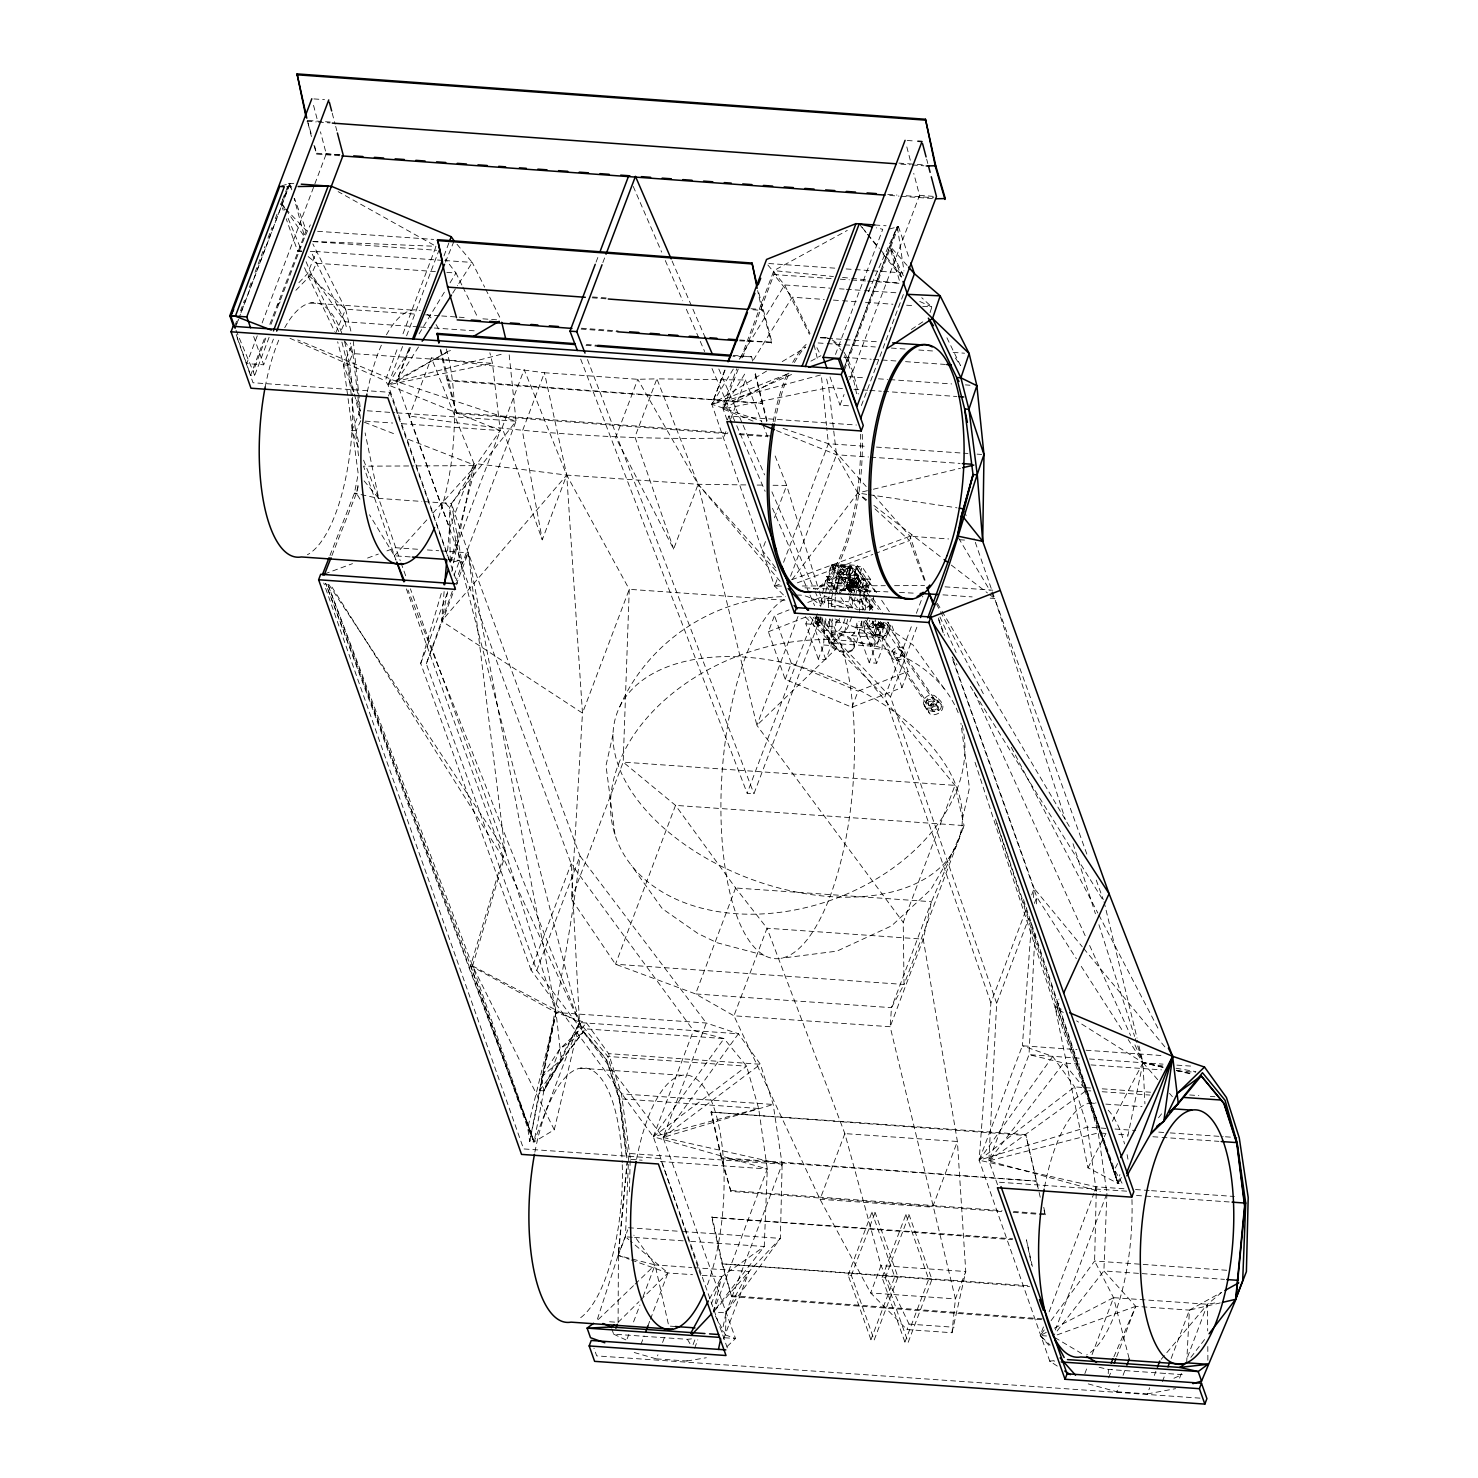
<?xml version="1.0" encoding="UTF-8"?>
<svg xmlns="http://www.w3.org/2000/svg" width="1478" height="1478" viewBox="0 0 1478 1478"><rect width="100%" height="100%" fill="white"/><g stroke="black" fill="none" stroke-linecap="round" stroke-linejoin="round"><path stroke-width="0.75" stroke-dasharray="5 3.75" d="M609.601 1321.757L618.1 1322.367L618.395 1255.432L627.337 1162.318M849.795 577.011L849.351 574.646L851.365 578.194L851.032 581.999M727.176 1346.421L735.527 1338.514L725.569 1335.004L725.957 1312.889L782.139 1164.184L773.197 1104.472L760.394 1064.271L738.446 1033.769L706.318 1023.016L556.042 1012.485L470.632 965.762L325.64 583.348L534.038 1141.921L554.268 1129.783L579.487 1022.536L571.155 863.799L459.658 560.365L449.46 507.711L443.788 501.097M629.425 1191.767L630.182 1160.285M630.238 1158.031L621.407 1093.831L608.585 1053.629L586.655 1023.145L556.042 1012.485L505.07 850.755L410.404 588.835M452.305 591.292L426.311 663.807L536.773 970.436L663.068 1137.432L782.139 1164.184L780.366 1238.379L725.957 1312.889L721.985 1332.251M1096.214 1193.559L1094.607 1261.011L1113.544 1297.666L1129.247 1358.929M1096.27 1191.305L1087.438 1127.104L1074.635 1086.903L1052.687 1056.419L1022.37 1045.777L1031.589 922.641M824.853 620.668L823.634 644.999L818.313 659.114L825.796 659.631L831.135 645.535L832.317 618.82M875.752 624.233L874.533 648.565L869.212 662.68L876.694 663.197L882.033 649.101L883.216 622.386M700.664 1275.255L653.331 1136.748L531.027 970.03L571.155 863.799L693.459 1030.535L724.035 1038.572L746.63 1066.192L758.657 1108.482L767.304 1168.969L764.255 1246.508L713.264 1312.002L721.634 1276.715L764.255 1246.508L689.154 1241.261M1106.93 1193.393L1103.881 1270.932L1052.89 1336.426M997.576 1184.728L988.874 1160.877L996.652 1003.266L1028.762 918.3M1034.988 933.597L1029.021 1054.664L988.874 1160.877L1100.371 1191.582M1036.447 903.908L1036.799 897.054L951.684 656.694M1108.223 1373.635L1108.426 1369.441L1097.618 1366.947M1186.668 1362.808L1189.42 1310.118L1220.994 1292.659M941.301 706.706C940.562 714.428 923.861 712.211 924.655 703.953C925.357 696.341 941.745 698.392 941.301 706.429M745.799 484.913L698.115 484.285L566.721 475.085L542.26 539.821L502.187 427.641L524.136 369.555L566.721 475.085L629.259 589.316L623.18 762.131L675.538 805.381L735.619 887.982L767.027 928.221L733.938 1015.792L820.031 1199.286L870.671 1292.954L906.975 1329.572L951.998 1332.731L955.416 1298.885L890.162 1026.73L733.938 1015.792L695.584 993.937L615.495 964.229L571.413 899.141L582.48 713.098L566.721 475.085L544.44 372.752L431.354 357.898L409.406 415.983L449.478 528.163L447.187 555.34M1057.269 1366.078L1049.768 1361.146L979.138 1160.193L990.907 1002.878L1026.804 907.88M1033.455 897.571L1034.138 888.444L952.146 656.953L956.968 664.804M444.121 591.569L441.645 621.019L582.48 713.098L629.259 589.316L785.298 600.234M835.31 597.057L834.904 608.123M859.882 599.07L859.439 613.573M633.452 1285.712L596.853 1320.87L618.1 1255.413L627.041 1162.281M845.157 570.711L844.973 572.097M852.843 572.004L852.695 570.637M854.506 584.992L853.914 586.932M856.298 577.436L855.725 579.394M856.335 578.212L856.298 576.993M857.443 577.547L857.702 576.328M859.124 591.292L858.81 588.392L849.832 575.182L854.192 575.496L856.058 567.681L863.891 579.284A10.457 8.85 -34.1 0 1 866.404 587.394L862.875 602.119L854.136 601.509L848.538 593.214M860.935 583.755L860.492 581.39C867.457 587.043 857.554 594.193 854.617 585.639L855.928 586.6M848.39 587.801L849.684 582.387L847.892 579.727L853.508 580.115L855.3 582.775L854.007 588.189L848.39 587.801L839.208 574.443L841.074 566.628L851.069 567.33L845.434 590.757L836.068 590.091L834.479 587.745L838.765 566.425L848.132 567.072L850.33 570.323L840.964 569.677L838.765 566.425M845.434 590.757L843.846 588.392L848.132 567.072M448.407 559.589L459.658 560.365L579.487 1022.536L534.038 1141.921L529.734 1141.626C547.47 1046.535 568.66 952.257 580.004 856.002L468.249 552.809L451.381 503.499L516.044 421.212L508.931 352.3M815.117 621.148L816.761 616.788L817.112 622.275L815.893 623.346L815.117 621.148L817.611 621.314L818.387 623.531L819.606 622.441L819.255 616.954L817.611 621.314M883.031 622.497L882.994 626.875L881.775 627.965L879.281 627.78L878.93 622.293M879.281 627.78L880.482 626.709L880.537 622.33M881.775 627.965L881.424 622.478M849.388 590.904L848.39 589.426L849.795 579.542L850.792 581.02L849.388 590.904L847.448 589.371L849.795 579.542M850.7 590.184L851.79 582.498L852.788 583.976L851.661 591.884M860.048 596.983L861.508 589.02L867.752 589.463L869.877 592.623M861.877 621L861.692 626.339M440.98 550.906L468.249 552.809L505.07 850.755L470.632 965.762L527.72 1127.936L534.038 1141.921L543.867 1090.838L559.663 1049.232L586.655 1023.145M331.885 555.58L356.438 493.301L358.544 482.585M556.042 1012.485L539.562 1090.524L543.867 1090.838L561.307 1059.671L556.042 1012.485L529.734 1141.626L527.72 1127.936L556.042 1012.485L468.249 552.809L462.244 563.58L456.129 580.632M447.649 591.754L441.645 621.019L566.721 475.085L473.939 463.427L431.354 357.898M451.788 571.487L473.939 463.427L449.478 528.163M996.874 823.375L1057.066 1007.479L1114.504 1169.652L1122.338 1183.749L1118.033 1183.453L1119.881 1174.511M1127.732 1136.471L1142.993 1062.645L1137.598 1040.309M951.998 1332.731L965.762 1271.523L957.393 1141.496L923.251 939.158L931.509 901.709L964.062 825.592L954.991 785.372L816.761 617.434M613.019 734.418L605.98 765.641L615.051 835.015M962.381 819.329L969.42 788.107L960.94 723.222M822.433 593.731L826.571 576.438L836.566 577.141L841.148 583.921L826.627 582.905L831.005 564.578L850.977 565.982L859.42 578.471L857.332 587.172L851.79 586.655L851.069 590.239M842.072 580.078L838.599 575.773L829.029 581.39L829.213 580.041L837.583 574.517L832.151 567.718M832.262 567.866L833.703 566.61L839.153 573.446L848.686 567.663L840.169 574.702M870.117 597.278L857.499 578.6L852.326 600.234L852.806 607.846L831.855 606.368L827.772 600.327L828.788 596.04M829.306 593.897L836.456 563.968L857.388 565.446L874.958 591.44L861.785 590.516L861.803 591.662A10.069 8.517 -34.1 0 1 868.694 593.048M831.855 606.368L831.393 598.756L836.566 577.141M836.068 590.091L840.964 569.677M835.052 595.394L839.449 577.067L831.005 564.578M836.844 590.553L839.818 577.565L867.475 579.302L876.491 592.623M840.594 580.207L842.035 578.933L847.504 585.787M841.148 583.921L843.55 574.462L836.456 563.968M850.219 566.536L848.372 574.794L850.219 566.536L831.486 565.224L827.495 582.498L841.296 583.33M839.208 574.443L849.203 575.145L850.977 565.982M852.012 579.875L854.727 582.757L853.582 587.579L848.575 587.228L846.986 584.863L848.132 580.06L854.598 580.207M849.832 575.182L846.303 589.907L855.041 590.516L858.57 575.792A10.457 8.85 -34.1 0 0 856.058 567.681M848.446 590.849L850.792 581.02M849.203 589.334L848.76 591.145L854.081 591.514L853.73 589.648A4.028 3.418 -34.1 0 1 849.979 589.389L850.977 590.867A4.028 3.418 -34.1 0 0 851.79 591.292M849.444 592.327L851.79 582.498M854.192 575.496L855.984 566.333L862.025 566.758L870.45 579.247L868.362 587.948L862.025 587.08L863.891 579.284M854.007 588.189L851.975 585.214L853.12 580.411M853.508 580.115L852.215 585.528L846.598 585.14M852.806 607.846L848.705 601.786L849.721 597.5M850.238 595.375L857.388 565.446M822.692 618.802L823.412 630.33L832.206 643.336L844.566 632.344L847.67 619.356M857.332 587.172L858.903 578.933L851.069 567.33M868.362 587.948L859.937 575.478L862.025 566.758M854.136 601.509L855.152 597.297M855.651 595.191L857.665 586.784L862.025 587.08M859.235 595.043L861.027 587.523L857.24 581.907L864.224 578.729L868.011 584.346L866.274 591.606L862.764 593.325M862.321 587.523L864.224 578.729M879.669 623.014L881.812 626.155L877.452 644.334L856.519 642.856L851.642 635.632L854.543 633.046L857.646 620.058M863.337 596.613L867.475 579.302M856.519 642.856L861.637 621.481M870.616 609.62L874.052 595.283M870.524 608.936L872.962 607.07L864.26 594.193M851.642 635.632L872.574 637.092L875.493 634.505L878.616 621.425M832.206 643.336L873.11 646.2L885.47 635.207L888.574 622.22M360.004 499.158L356.438 493.301L358.618 484.969M453.986 575.404L459.658 560.365L450.291 562.749L475.805 465.625L500.229 430.578L492.488 363.348L489.865 352.743M531.027 970.03L420.713 663.419L441.94 591.182M554.268 1129.783L472.572 965.91L327.525 583.496L534.038 1141.921L472.572 965.91L503.906 859.087L406.154 588.299M851.734 617.139L847.522 627.928L844.566 631.642L841.499 633.286L835.255 632.843M930.068 312.579L931.824 306.981L921.755 297.725M911.575 534.482L909.524 540.578L925.45 583.237M889.331 229.016L898.421 226.633L844.769 369.297M311.433 136.586L307.295 120.402L330.315 122.064M234.78 325.936L237.219 319.525M240.452 310.953L244.498 300.237M249.357 287.379L251.777 280.949M255.029 272.377L264.728 246.678M267.98 238.106L272.026 227.39M275.259 218.818L277.679 212.407M236.757 323.885L238.364 319.599L235.131 328.171M339.552 155.744L316.532 154.082L314.297 144.456M269.088 337.335L254.659 375.504L250.613 375.209L265.042 337.039M269.846 324.31L306.205 230.494L294.436 198.329M254.659 375.504L253.2 371.458L266.151 337.187M271.01 324.329L304.671 237.108L294.14 198.44M402.57 346.48L388.067 384.89L500.229 430.578L450.291 562.749L388.067 384.89L385.259 380.751L398.173 346.609M402.995 333.806L436.065 246.309L338.148 191.641M406.616 335.802L438.874 250.447M388.511 395.975L389.878 392.317L253.034 382.747L236.184 335.007M409.388 347.478L396.51 381.546L462.244 563.58L516.044 421.212L396.51 381.546L297.706 339.958M443.991 255.879L449.626 240.969M727.619 433.719L456.757 413.6L440.629 348.919M420.713 663.419L448.296 590.424M426.311 663.807L455.335 586.951M456.148 584.826L468.249 552.809M596.059 262.142L598.516 255.657M602.839 262.604L606.109 253.976M724.719 370.184L711.842 404.251L774.583 586.082L785.945 597.445M726.991 419.826L723.13 408.981L723.075 405.046L736.783 368.761M740.811 358.101L773.881 270.603L847.3 230.402M753.059 421.082L723.13 408.981L738.446 368.428M742.473 357.768L773.936 274.538L773.881 270.603L833.407 276.534M780.07 581.26L698.115 484.285L637.739 379.292L615.716 437.562L673.654 549.04L698.115 484.285L656.897 378.848L637.739 379.292L544.44 372.752L522.418 431.022L542.26 539.821M727.527 419.734L728.894 416.075L856.446 425.017M733.273 355.404L751.637 356.771L732.94 356.272M725.938 431.631L723.499 438.079C618.247 440.185 513.383 432.186 409.406 415.983M730.816 418.717L745.448 379.994L656.897 378.848L634.949 436.934L673.654 549.04M739.499 340.845L771.959 342.36L757.955 289.633M536.773 970.436L580.004 856.002L706.318 1023.016L663.068 1137.432L735.527 1338.514L721.818 1337.553M571.413 899.141L623.18 762.131L954.991 785.372L903.224 922.383L904.037 984.459L891.474 1007.663L890.162 1026.73L923.251 939.158L767.027 928.221L844.862 1133.608L880.999 1265.593L909.044 1324.103L906.975 1329.572M835.476 354.461L882.754 229.312L876.343 227.834M765.456 541.558L762.205 550.186L775.987 568.346M774.435 517.817L786.665 485.431L774.287 453.801M845.231 364.937L897.312 226.559L903.963 270.936M843.605 369.204L897.312 226.559L868.343 291.757M781.511 586.064L774.583 586.082L777.853 577.455M783.562 562.361L828.382 443.714L826.719 427.622M901.986 687.547L885.174 639.919L891.252 623.808L908.083 671.418L901.986 687.547L851.993 707.26L785.206 679.363L768.375 631.753L774.472 615.624L789.049 609.878M790.564 576.254L836.474 454.744L828.733 387.532L826.11 376.927M861.378 405.563L903.52 294.03M798.009 616.474L756.884 725.328L903.224 922.383M818.313 659.114L805.843 623.845L808.133 617.786M785.206 679.363L791.284 663.234L774.472 615.624M820.789 616.862L753.946 793.723L747.166 793.261L814.009 616.381M825.796 659.631L813.343 624.363L817.907 612.261M820.659 605.98L824.465 595.893L857.868 609.86M828.899 638.348L829.287 637.351M713.264 1312.002L767.304 1168.969L653.331 1136.748L693.459 1030.535M628.981 1258.221L618.1 1255.413L627.744 1229.881M618.1 1255.413L625.453 1236.79L628.501 1159.251L619.855 1098.764L607.827 1056.456L579.487 1022.536L503.906 859.087L330.425 584.623M869.212 662.68L856.76 627.411L859.032 621.351M853.637 648.694A13.413 8 20.7 0 0 838.155 634.709A13.413 8 20.7 0 0 832.022 647.179A13.413 8 20.7 0 0 853.637 648.694L854.025 647.678A13.413 8 20.7 0 0 838.543 633.692A13.413 8 20.7 0 0 832.391 646.163A13.413 8 20.7 0 0 854.025 647.678M876.694 663.197L864.242 627.928L868.805 615.827M851.993 707.26L858.09 691.131L908.083 671.418M1001.733 1211.535L730.889 1191.416L721.301 1158.604L710.973 1112.103L1025.75 1134.587L1038.018 1187.665M627.171 1338.772L628.778 1334.56M633.545 1321.905L639.937 1305.019M643.115 1296.575L655.087 1264.928L633.859 1235.183M990.907 1002.878L884.934 696.563L912.351 623.975M916.378 613.315L922.826 596.225M640.916 1344.444L644.094 1336.038M648.066 1325.526L649.655 1321.314M650.449 1319.207L667.927 1272.964L630.552 1241.132M996.652 1003.266L890.513 696.951L918.078 623.956M634.247 1352.518L656.38 1358.873L657.932 1354.772M662.587 1342.467L664.897 1336.297M1041.473 1319.669L731.592 1296.649L722.021 1263.856L711.675 1217.336L1012.689 1238.804M730.889 1191.416L721.634 1157.736L711.288 1111.234M656.38 1358.873L686.882 1361.016L688.434 1356.915M693.09 1344.592L695.417 1338.44M694.623 1348.213L697.801 1339.789M711.306 1304.058L721.634 1276.715L701.496 1275.311M731.592 1296.649L722.354 1262.988L712.008 1216.468M723.536 1339.031L749.05 1271.523L780.366 1238.379L681.45 1231.451M848.132 1275.145L871.909 1212.2L875.142 1212.44L897.959 1277.084L874.182 1340.01L870.948 1339.789L848.132 1275.145L851.346 1275.366L874.182 1340.01M851.346 1275.366L875.142 1212.44M882.089 1277.528L905.885 1214.583L909.099 1214.805L931.934 1279.449L908.157 1342.393L904.924 1342.172L882.089 1277.528L885.322 1277.749L908.157 1342.393M885.322 1277.749L909.099 1214.805M1031.699 894.911L1034.138 888.444L1082.247 946.751M1034.378 903.428L1036.799 897.054L1076.317 958.668M870.948 1339.789L894.744 1276.844L871.909 1212.2M904.924 1342.172L928.701 1279.227L905.885 1214.583M1123.982 1188.755L1096.38 1186.816L979.138 1160.193L1022.37 1045.777L1077.019 1049.602M1040.235 1197.272L1025.75 1134.587M1013.206 1212.385L1045.352 1214.768L1043.764 1207.341M1043.45 1326.911L1040.179 1335.576L1049.398 1345.867M1049.14 1311.817L1093.942 1193.282M1094.755 1191.12L1096.38 1186.816M1055.31 1330.015L1106.135 1195.517M1084.852 1373.635L1087.235 1367.298M1092.02 1354.642L1113.544 1297.666L1207.508 1304.261L1218.445 1302.358M1108.703 1377.847L1111.881 1369.422M1116.647 1356.804L1135.714 1306.349L1103.881 1270.932L1224.486 1279.375M1088.251 1383.888L1116.832 1391.759L1119.16 1385.607M1123.04 1375.334L1125.368 1369.182M1116.832 1391.759L1147.353 1393.902L1149.662 1387.75M1154.318 1375.427L1155.87 1371.325M1162.41 1381.597L1165.588 1373.191M1171.149 1358.467L1189.42 1310.118L1220.237 1302.912M1179.61 1378.106L1181.994 1371.769M1187.573 1357.007L1207.508 1304.261L1221.659 1292.4M291.794 189.831L290.039 183.383L239.177 317.53L290.039 183.383L281.781 185.822M257.264 335.802L246.715 363.625L263.675 364.807L273.412 339.127M262.142 322.943L326.25 153.823L320.467 131.801M848.483 405.785L840.003 405.194L844.067 394.478M849.739 379.495L919.538 195.392L913.755 173.369M845.102 571.321L842.7 573.519M852.751 571.857L851.014 573.852M857.609 577.27L857.258 578.194M860.75 584.401C858.09 562.822 840.576 581.778 856.483 586.821M858.94 591.939L859.291 591.015M725.088 370.11L711.842 404.251L761.484 421.064M282.52 199.733L288.931 183.309L294.528 183.697M329.982 555.432L354.443 493.172L358.23 473.884L343.524 364.863L337.668 341.787M410.478 347.441L396.51 381.546L504.515 353.445M445.414 262.179L454.152 240.859M335.543 333.381L345.612 309.216L312.856 243.888M353.519 391.707L343.524 364.863L352.521 343.358M442.495 260.368L316.661 251.537L307.202 274.04L297.688 283.887M358.6 447.428L351.893 430.431L360.447 410.311L353.334 341.4M1113.876 1356.822L1135.714 1306.349L1189.42 1310.118M341.529 329.705L345.039 321.761L310.805 251.186M358.507 455.778L347.773 365.158L352.891 353.575L350.268 342.97M435.382 271.582L316.403 263.232L311.452 274.335L295.471 290.741M851.143 581.833L850.46 582.646M852.658 580.3L851.125 579.45C852.529 585.787 862.321 583.828 858.533 577.695M280.635 204.426L290.039 183.383M358.452 441.811L356.143 430.726L360.65 420.787L396.898 434.901M539.562 1090.524L585.233 1028.854L724.035 1038.572L653.331 1136.748L758.657 1108.482L619.855 1098.764M1121.432 1177.486L1118.033 1183.453L1057.066 1007.479L1058.969 1003.34M305.595 235.057L310.306 224.859M1117.608 1163.592L1114.504 1169.652L1118.033 1183.453L1087.974 1167.805L1055.126 1007.331L1058.95 999.054M626.783 1157.828L619.541 1099.558L606.627 1059.652L583.847 1031.903L559.663 1049.232L541.317 1077.092L543.867 1090.838L561.307 1059.671L579.487 1022.536L408.002 590.055M543.867 1090.838L579.487 1022.536L738.446 1033.769L663.068 1137.432L773.197 1104.472L621.407 1093.831M1087.974 1167.805L1105.95 1133.423M1112.306 1121.285L1142.993 1062.645L1135.307 1038.554M709.495 1298.94L721.634 1276.715M694.032 1267.662L749.05 1271.523L725.957 1312.889L715.352 1312.187M619.762 706.743C647.807 641.766 714.687 597.297 785.409 596.613M955.638 847.023A182.2 108.633 20.7 0 1 662.033 826.461A182.2 108.633 20.7 0 1 745.429 657.156A182.2 108.633 20.7 0 1 955.638 847.023L930.789 889.534L891.53 925.875L836.954 951.13L781.031 958.28M941.172 704.285L940.525 703.62A5.395 4.97 -61.9 0 0 937.477 701.958L935.722 701.828A5.395 4.97 -61.9 0 0 932.304 703.048C916.637 724.202 958.243 713.338 936.387 697.228M344.559 340.919L352.891 353.575L492.488 363.348L388.067 384.89L410.699 347.607M419.05 333.862L445.266 290.686M450.033 282.834L455.981 273.024L445.451 259.13M733.31 369.057L711.842 404.251L821.269 374.802L826.498 425.331M739.259 359.265L784.596 284.958L830.359 288.155M842.46 388.492L828.733 387.532L723.13 408.981L746.168 371.717M753.429 359.948L792.226 297.189L824.262 299.443M418.496 346.961L396.51 381.546L449.848 350.249M452.693 293.18L457.589 285.494M458.808 283.573L472.239 262.437L455.538 242.521M849.61 577.658C850.072 557.095 827.015 573.852 846.34 580.023M852.51 572.485L851.624 573.501M856.002 578.674L853.841 580.244M854.21 586.23L850.755 587.708M850.792 582.35L855.208 583.071M1105.84 1128.398L1087.438 1127.104L979.138 1160.193L1052.687 1056.419M1044.262 1329.941L1040.198 1335.539L1050.193 1345.091M1051.08 1320.63L1094.607 1261.011L1230.306 1270.526M792.005 579.69L857.72 493.005L871.115 489.772M1105.101 1133.386L1098.283 1132.905L988.874 1160.877L1063.68 1062.996L1081.878 1064.271M1158.53 1117.793L1162.595 1112.509M1190.862 1357.377L1204.847 1339.216M874.329 621.019L870.302 624.584L876.546 625.028M560.31 1061.112L583.551 1031.884L606.313 1059.634L619.245 1099.54L626.487 1157.81M1161.191 1359.335L1207.508 1304.261L1207.692 1330.939M714.373 1311.004L749.05 1271.523M426.828 519.905L394.423 555.802L395.993 560.144L363.533 466.18L413.932 465.939M432.999 513.051L475.805 465.625L405.434 438.227M931.454 703.62L930.124 705.024M277.07 305.225L280.229 301.955M618.1 1322.367L638.995 1301.638M640.602 1300.049L667.927 1272.964L692.535 1274.683M635.115 1284.105L655.087 1264.928L691.741 1267.496M541.317 1077.092L561.307 1059.671M979.138 1160.193L1074.635 1086.903L1090.727 1088.03M653.331 1136.748L746.63 1066.192L607.827 1056.456M663.068 1137.432L760.394 1064.271L608.585 1053.629M988.874 1160.877L1086.256 1090.598L1090.819 1090.912M839.208 591.237L845.933 586.858L840.502 580.06M847.393 585.639L857.111 580.133M846.839 587.967L838.506 593.657L846.839 587.967L850.515 592.567M848.501 587.043L856.834 581.334L848.409 586.895L850.958 590.091M911.335 329.465L924.544 320.689M766.602 371.07L711.842 404.251L788.458 373.601M782.25 361.593L805.732 347.367M850.829 582.184L848.113 586.119L852.289 593.121M853.305 587.246L852.049 587.801M388.067 384.89L450.421 350.434M723.13 408.981L788.956 373.103M810.886 361.149L820.863 355.718M1046.295 1332.38L1040.198 1335.539L1046.535 1335.983M1054.461 1328.168L1113.544 1297.666M855.448 589.426L862.487 585.99M861.027 587.523L868.011 584.346M723.075 405.046L794.037 373.38M1173.957 1378.253L1182.197 1374.614L1108.426 1369.441M807.801 602.47L824.465 595.893M768.375 631.753L805.879 616.954M797.326 582.849L872.851 554.398M874.994 553.585L909.524 540.578L874.422 508.34M324.532 573.963L352.503 563.635M367.56 558.056L378.331 554.084M386.94 550.888L395.55 547.71L418.256 549.299M774.583 586.082L781.031 583.699M791.783 579.745L871.318 550.481M879.909 547.322L910.005 536.255L948.636 538.953M1057.139 1334.874L1135.714 1306.349M843.458 573.464L842.035 573.556M851.106 574L849.684 574.092M850.09 582.868L846.358 582.24L843.476 578.914L845.638 580.023M873.35 489.236L960.441 468.286M853.988 580.558L852.991 580.614M1147.353 1393.902L1175.62 1388.655M686.882 1361.016L706.336 1357.728M611.744 1328.777L613.647 1334.154L687.418 1339.327L694.161 1338.569M1054.165 1360.647L1049.768 1361.146L1054.331 1361.478M850.46 574.203L849.074 573.963M286.603 186.727L291.221 186.653M416.223 465.921L475.805 465.625L449.46 507.711L450.291 562.749M802.277 585.99L885.34 585.694M894.559 585.676L924.563 585.565M757.142 485.061L763.96 485.135M773.049 485.264L786.665 485.431L818.424 588.854M301.808 251.094L297.577 250.964L286.215 218.818M310.288 251.352L316.661 251.537M312.966 241.413L436.065 246.309M804.974 587.819L887.945 591.884M899.474 592.438L915.621 593.232M313.909 98.915L324.513 99.654M907.196 140.484L915.676 141.075M326.25 153.823L343.192 155.024M919.538 195.392L936.479 196.574M874.902 224.989L886.098 225.764M317.585 231.289L433.664 239.418M768.782 263.527L834.774 268.146M846.155 268.941L852.991 269.421M855.263 269.569L903.058 272.931M313.003 241.616L436.583 250.281M831.135 278.548L773.936 274.538L792.226 297.189L809.999 333.511M840.298 279.194L849.444 279.822M851.734 279.989L865.461 280.949M867.752 281.116L899.788 283.351M444.786 260.516L472.239 262.437L484.655 287.157M301.604 251.242L297.577 250.964L299.313 255.158M839.504 288.801L844.086 289.115M846.377 289.282L862.376 290.409M864.667 290.556L896.703 292.81M446.836 272.377L455.981 273.024L461.912 285.125M833.407 300.089L840.28 300.57M842.571 300.718L856.298 301.678M865.461 302.325L892.915 304.246M906.642 305.207L913.515 305.687M922.66 306.334L931.824 306.981L917.672 300.514M825.408 338.148L820.308 337.797A127.533 46.003 -86 0 1 828.327 338.259M827.662 338.314L877.378 341.787M310.62 302.972L412.325 310.103M304.579 267.74L307.202 274.04L345.612 309.216L416.556 314.186M425.701 314.832L439.428 315.793M441.719 315.959L466.882 317.715M482.9 318.842L498.917 319.969M818.128 342.951L825.001 343.432M827.274 343.58L875.327 346.961M891.345 348.069L907.363 349.196M918.799 350.009L934.817 351.117M953.125 352.411L964.561 353.205M306.075 261.735L311.452 274.335L345.039 321.761L418.274 326.897M420.546 327.044L432.001 327.857M434.292 328.005L475.473 330.906M843.753 357.325L871.207 359.246M873.498 359.394L896.389 361.002M905.534 361.648L946.733 364.53M848.741 376.724L864.741 377.851M878.468 378.811L887.631 379.44M889.922 379.606L951.684 383.929M965.43 384.89L969.993 385.222M853.896 389.287L867.623 390.266M869.914 390.414L881.35 391.227M883.641 391.374L956.876 396.51M343.524 364.863L347.773 365.158L353.944 391.855M367.32 410.792L394.774 412.713M397.065 412.861L516.044 421.212M783.063 428.361L828.382 443.714L867.29 446.43M876.436 447.077L967.961 453.487M977.106 454.134L981.688 454.448M365.214 421.119L392.686 423.041M401.831 423.687L500.229 430.578M776.597 430.578L836.474 454.744L868.51 456.998M870.801 457.164L960.053 463.408M351.893 430.431L356.143 430.726M356.438 493.301L354.443 493.172L378.682 498.4L421.84 501.43M424.112 501.596L451.381 503.499L462.244 563.58M959.998 539.747L964.543 540.08M831.578 565.372L850.312 566.684M832.539 566.665L833.795 566.758M847.522 567.718L848.778 567.811M843.55 574.462L848.889 574.702M853.896 575.053L859.937 575.478M836.326 576.642L845.675 577.288M839.449 577.067L859.42 578.471M870.45 579.247L864.408 578.822L855.984 566.333M427.345 549.945L438.707 550.74M945.052 586.84L992.754 590.184M855.3 582.775L849.684 582.387L848.132 580.06M835.698 582.628L845.065 583.293M846.986 584.863L851.975 585.214M847.042 586.045L857.037 586.729M410.163 556.91L394.423 555.802L369.5 514.787M825.685 592.512A32.202 11.621 -86 0 1 826.849 586.6L833.093 587.043L836.289 591.773M942.946 594.858L972.173 596.909M990.168 598.165L994.676 598.479L1086.847 854.099M834.479 587.745L843.846 588.392M847.448 589.371L848.39 589.426M854.727 591.126L854.506 589.704M831.393 598.756L821.399 598.073L821.823 604.982M852.326 600.234L862.302 600.936L862.893 610.155M827.772 600.327L848.705 601.786M872.962 607.07L865.221 606.516L860.325 599.292M815.542 617.859L818.036 618.026M817.537 618.986L820.031 619.153M880.925 623.42L883.419 623.605M835.643 622.164L841.887 622.589L838.081 620.446M878.505 625.582L880.999 625.767M817.112 622.275L819.606 622.441M880.482 626.709L882.994 626.875M815.893 623.346L818.387 623.531M805.843 623.845L813.343 624.363M856.76 627.411L864.242 627.928M818.627 625.582L819.884 625.674M827.366 626.192L835.366 626.45L836.844 618.395M870.782 629.24L862.339 628.168M878.265 629.757L879.521 629.85M823.412 630.33L864.334 633.194L873.11 646.2M844.566 632.344L854.543 633.046M875.493 634.505L885.47 635.207M876.158 635.725L866.921 634.746L864.205 632.048L860.325 621.093M823.634 644.999L831.135 645.535M874.533 648.565L882.033 649.101M1086.108 1050.248L1161.246 1055.495M1079.18 1058.174L1029.021 1054.664L1063.68 1062.996L1086.256 1090.598L1098.283 1132.905L1106.616 1191.139M1089.489 1058.987L1163.094 1064.142M1176.894 1065.121L1193.005 1066.248M1090.986 1064.917L1161.523 1069.85M1177.449 1070.959L1195.647 1072.234M1102.237 1088.824L1150.531 1092.224M1189.642 1094.958L1198.843 1095.604M1210.334 1096.399L1214.934 1096.731M1102.2 1091.725L1149.976 1095.069M1090.007 1103.013L1094.514 1103.327M1105.821 1104.121L1141.977 1106.652M580.3 1068.188L682.005 1075.319M1115.04 1129.044L1135.751 1130.485M1158.752 1132.111L1167.953 1132.758M1170.243 1132.905L1223.137 1136.619M1225.447 1136.785L1236.938 1137.58M1118.754 1134.347L1127.862 1134.975M1152.895 1136.73L1159.731 1137.21M1162.004 1137.376L1218.888 1141.349M630.349 1153.542L782.139 1164.184M1135.492 1189.55L1149.293 1190.511M1151.584 1190.677L1234.389 1196.478M999.461 1182.252L1126.993 1191.194M630.773 1159.399L642.154 1160.212M660.352 1161.486L767.304 1168.969M1136.508 1195.462L1143.344 1195.942M1145.616 1196.09L1229.807 1202.002M628.556 1227.738L679.159 1231.285M632.27 1237.271L625.453 1236.79L628.852 1239.691M634.542 1237.437L686.882 1241.095M894.744 1276.844L897.959 1277.084M928.701 1279.227L931.934 1279.449M909.044 1324.103L954.067 1327.262M675.317 1326.505L668.777 1326.043L655.087 1264.928L631.143 1258.776M1200.007 1398.151L596.687 1355.88L593.953 1348.176M898.901 163.097L915.011 164.261M917.321 164.427L924.23 164.926M306.962 121.27L316.163 121.935M318.472 122.101L329.982 122.933M900.878 164.132L910.078 164.797M912.388 164.963L923.898 165.795M316.846 153.213L339.866 154.876M887.742 194.412L896.961 195.078M906.162 195.743L933.782 197.738M889.719 195.447L898.938 196.112M901.229 196.278L933.468 198.606M592.53 296.949L606.313 297.965M750.916 308.717L762.389 309.567L771.627 343.229M592.198 297.817L605.98 298.833M752.875 309.752L762.057 310.435L757.623 290.501M581.445 328.208L618.173 330.943M739.831 339.977L771.959 342.36M581.113 329.077L617.841 331.811M586.378 344.503L597.851 345.353M586.045 345.372L597.518 346.221M457.09 412.731L727.933 432.851M739.425 433.701L771.553 436.084M739.092 434.569L766.639 436.62M710.973 1112.103L1025.436 1135.455M731.204 1190.547L1002.066 1210.667M1013.538 1211.517L1045.667 1213.9M711.675 1217.336L1012.375 1239.672M1027.635 1285.657L722.021 1263.856L1029.593 1286.691M731.924 1295.781L1044.096 1318.967M842.552 277.439L849.425 278.123M851.716 278.363L865.461 279.73M874.606 280.635L899.788 283.148M927.463 700.276L928.941 701.44L927.112 709.588M938.493 710.401L936.997 709.218L938.844 701.071M866.736 494.354L857.72 493.005L836.474 454.744M868.99 494.687L957.005 507.841M1162.835 1066.007L1142.993 1062.645L1076.594 1020.855M1176.045 1068.243L1195.868 1071.605M853.286 580.558C837.841 575.773 852.806 558.555 857.536 575.441L857.536 576.697M851.476 587.985L849.887 587.154M881.812 626.155A11.732 9.94 -34.1 0 1 869.821 626.229L868.824 625.619A10.069 8.517 -34.1 0 1 864.15 621.019M1163.112 1067.19L1142.993 1062.645L1128.176 1039.533M1176.525 1070.22L1192.155 1073.749M1162.946 1067.393L1142.993 1062.645L1134.42 1043.819M1176.266 1070.552L1191.785 1074.229M811.33 598.535L845.49 607.606M764.052 955.231L717.089 942.742L697.93 933.505L662.292 908.674L631.272 865.221M618.395 1255.432L629.166 1259.238M631.328 1260.013L667.927 1272.964M835.07 619.005L885.174 639.919M791.284 663.234L858.09 691.131M1057.066 1007.479L1061.278 1009.252M289.984 338.277L385.259 380.751M613.647 1334.154L625.859 1339.881M472.572 965.91L579.487 1022.536L583.847 1031.903M1054.867 1337.608L1082.635 1354.107M975 762.242L1055.126 1007.331L1064.881 1013.483M881.202 622.866L913.108 645.073L944.109 688.526M866.681 499.915L857.72 493.005L866.071 500.672M873.867 505.439L942.28 558.13M951.315 565.095L987.452 592.918M989.244 594.304L994.676 598.479L1065.342 819.606M308.181 256.581L316.403 263.232M934.466 701.607C922.235 698.41 934.521 713.671 934.466 701.607L881.682 623.513M931.491 709.071C939.546 713.8 937.477 698.54 931.731 706.041C928.239 714.336 943.629 711.842 936.867 705.172M858.626 609.693L859.993 609.546A10.069 8.517 -34.1 0 0 871.761 598.83M938.031 706.872C935.74 703.897 930.66 707.74 932.655 710.77M805.418 616.954L884.934 696.563M284.09 207.16L280.931 203.835L283.203 210.264M285.66 208.823L306.205 230.494M814.895 616.917L890.513 696.951M776.135 570.951L698.115 484.285L756.884 725.328L836.677 648.251L827.902 619.651M907.086 265.43L890.92 247.196L901.506 277.18M828.382 443.714L866.182 486.558M873.738 495.13L910.005 536.255L926.133 583.422M1157.699 1079.679L1142.993 1062.645L1144.933 1103.881M1169.467 1093.295L1172.405 1096.694M809.87 616.511L836.677 648.251L813.233 617.379M767.895 265.024L784.596 284.958L809.408 334.379M364.087 480.886L378.682 498.4L400.242 560.698M862.08 227.39L866.404 232.619M867.845 234.374L879.373 248.359M880.814 250.096L902.411 276.312M1083.707 948.525L1165.348 1047.459M840.058 574.554L842.737 577.898M873.96 634.21L865.184 622.977M859.198 223.88L866.182 232.711M867.586 234.466L877.359 246.808M882.939 253.865L901.081 276.792M284.589 207.604L282.076 203.909L284.663 210.098M285.845 209.451L304.671 237.108M955.324 357.916L960.46 365.491L946.641 337.243M881.627 600.253L889.35 611.67M857.517 569.307L865.369 580.891M872.777 598.276L882.68 612.945M872.667 601.047L878.375 609.49M887.28 624.529L904.056 649.359M901.857 650.948L934.207 698.817M863.965 595.431L872.667 608.308M864.944 598.738L872.667 610.174M856.612 586.988L858.552 578.877L839.818 577.565M854.21 584.013L854.598 585.14M841.074 566.628L848.908 578.231M860.639 598.812L862.875 602.119M851.79 586.655L855.448 592.068M864.722 610.266L857 598.83A3.325 2.808 -34.1 0 0 862.007 598.553M872.445 621.702L929.089 705.505M849.979 589.389L850.977 590.867M894.301 656.435L926.632 704.304M879.244 622.903A7.39 6.245 -34.1 0 0 875.327 633.212L892.102 658.024M924.452 705.893L929.237 712.969L928.553 711.639M849.591 596.41L858.459 609.527M865.517 620.187L869.249 625.693M872.574 637.092L877.452 644.334M826.571 576.438L838.395 593.934M840.871 597.592L849.739 610.71M826.627 582.905L832.65 591.828M826.849 586.6L828.973 589.759M328.726 584.346L505.07 850.755M1081.249 966.372L1123.243 1031.829M970.344 686.346L1102.828 899.806M858.478 577.621L857.388 575.884M958.52 537.974L990.001 590.664M991.165 592.623L994.676 598.479L974.076 538.731M937.385 603.338L940.876 609.269M942.059 611.245L1070.552 828.511M687.418 1339.327L690.632 1344.814M715.315 1315.845L725.569 1335.004M936.479 603.985L983.498 694.032M1011.285 747.258L1097.84 913.034M1098.911 915.085L1158.734 1029.686M485.689 289.226L501.208 320.116M816.909 347.644L819.884 353.704M462.891 287.138L477.708 317.419M338.813 331.645L311.452 274.335L307.202 274.04L334.564 331.349M903.335 275.721L889.756 247.103L899.659 281.43M939.934 616.936L956.137 652.5M974.242 692.258L1085.794 937.089M1089.619 945.458L1130.615 1035.45M672.084 261.033L705.061 337.243M718.807 369.001L764.606 474.881M771.922 491.823L814.064 589.205M814.988 591.329L821.399 606.146M633.249 186.45L661.645 252.091M665.303 260.553L682.707 300.773M686.365 309.253L704.692 351.598M712.026 368.539L735.841 423.576M736.746 425.701L765.142 491.343M772.477 508.284L809.113 592.974M810.036 595.08L814.618 605.666M288.099 218.338L300.145 247.214M236 330.222L253.2 371.458M363.606 460.175L378.682 498.4L365.121 432.888M745.448 379.994L761.927 422.172M762.759 424.278L767.692 436.934M587.468 359.56L753.946 793.723M580.688 359.099L747.166 793.261M356.604 399.965L360.447 410.311M288.931 183.309L291.295 189.738M1096.233 880.094L1103.253 899.585M401.018 562.859L405.711 575.847M470.632 965.762L534.038 1141.921M1055.126 1007.331L1118.033 1183.453L1022.776 897.423M938.364 618.007L944.497 635.318M938.641 619.892L943.241 632.88M830.008 376.89L840.003 405.194M728.894 416.075L730.446 420.436M389.878 392.317L457.515 583.865M727.305 1347.881L660.444 1158.512L523.6 1148.923L323.756 582.997M253.68 336.522L263.675 364.807M236.24 334.508L250.613 375.209M964.506 511L966.723 517.392M898.421 226.633L908.619 256.599M995.451 818.997L1118.033 1183.453M579.487 1022.536L582.794 1032.42M1073.028 843.698L1095.42 913.755M1098.93 924.711L1134.605 1036.374M819.108 591.052L823.837 606.442M1044.059 1210.39L1045.352 1214.768M767.082 420.787L755.092 372.271M766.749 421.655L754.26 370.941M456.757 413.6L447.187 380.807L440.296 349.787M307.295 120.402L311.747 135.717M313.983 145.324L316.532 154.082M926.651 159.144L927.814 163.541M906.808 146.932L910.854 162.358M332.217 113.159L335.1 124.17M335.691 126.387L336.836 130.785M313.539 105.363L317.585 120.79M341.917 342.083L347.773 365.158M345.039 321.761L347.127 330.241M1104.048 901.765L1137.044 1038.073M814.064 344.762L817.667 359.782M345.612 309.216L351.284 332.809M354.461 394.09L360.133 418.57M1032.383 1266.406L1026.471 1239.82L1031.552 1265.057M751.637 356.771L752.616 361.205M860.769 592.826L858.7 588.928L859.217 590.443M352.891 353.575L360.392 418.551M875.586 619.67L875.715 621.85M863.614 621.684L864.334 633.194M1207.803 1346.513L1207.895 1362.088M880.574 621.444A21.468 7.741 -86 0 1 872.741 622.866M869.563 610.562A21.468 7.741 -86 0 1 869.969 599.495M884.805 624.806A32.202 11.621 -86 0 1 866.57 621.536M865.535 609.952A32.202 11.621 -86 0 1 867.752 589.463M839.67 618.58A21.468 7.741 -86 0 1 831.837 620.003M828.659 607.698A21.468 7.741 -86 0 1 829.066 596.632M845.028 618.598A32.202 11.621 -86 0 1 825.666 618.672M824.687 602.913A32.202 11.621 -86 0 1 825.389 594.544M887.206 622.127A9.09 7.686 -34.1 0 1 888.962 631.549A9.09 7.686 -34.1 0 1 879.355 637L877.23 636.575A9.09 7.686 -34.1 0 1 876.694 622.7M884.601 622.607A7.39 6.245 -34.1 0 1 886.467 632.584A7.39 6.245 -34.1 0 1 875.327 633.212M872.759 620.908A5.376 1.94 -86 0 1 871.928 628.058A5.376 1.94 -86 0 1 869.341 627.596A5.376 1.94 -86 0 1 869.729 620.372M829.509 619.116A5.376 1.94 -86 0 1 827.107 626.192A5.376 1.94 -86 0 1 825.962 618.488M821.86 617.342A5.376 1.94 -86 0 1 821.029 624.492A5.376 1.94 -86 0 1 818.442 624.03A5.376 1.94 -86 0 1 818.83 616.806M880.408 622.681A5.376 1.94 -86 0 1 878.006 629.757A5.376 1.94 -86 0 1 876.86 622.053M881.645 622.774A5.376 1.94 -86 0 1 879.262 629.85A5.376 1.94 -86 0 1 878.117 622.146M820.623 617.25A5.376 1.94 -86 0 1 819.791 624.418A5.376 1.94 -86 0 1 817.205 623.938A5.376 1.94 -86 0 1 817.574 616.714M962.196 725.31A182.2 130.674 -19.4 0 1 736.026 913.7A182.2 130.674 -19.4 0 1 660.13 704.175A182.2 130.674 -19.4 0 1 955.231 706.078M956.211 708.147A182.2 130.674 -19.4 0 1 958.852 714.484M796.513 595.172A182.2 65.716 -86 0 1 820.826 606.257M829.879 618.839A182.2 65.716 -86 0 1 825.777 906.993A182.2 65.716 -86 0 1 724.423 862.856A182.2 65.716 -86 0 1 784.652 599.144M832.188 339.94A127.533 46.003 -86 0 1 840.04 346.72M844.03 352.244A127.533 46.003 -86 0 1 858.256 393.961M862.265 434.366A127.533 46.003 -86 0 1 817.094 589.574M774.878 421.747A127.533 46.003 -86 0 1 789.621 372.271M794.443 362.516A127.533 46.003 -86 0 1 805.455 346.887M1108.223 1110.218A127.533 46.003 -86 0 1 1124.536 1143.898M1127.086 1154.651A127.533 46.003 -86 0 1 1127.954 1159.158M1131.963 1199.563A127.533 46.003 -86 0 1 1086.773 1354.772M1044.576 1186.963A127.533 46.003 -86 0 1 1096.029 1102.994M833.703 341.991A127.533 46.003 -86 0 1 841.259 350.452M844.455 355.773A127.533 46.003 -86 0 1 856.575 393.832M860.565 434.236A127.533 46.003 -86 0 1 815.394 589.445M773.179 421.636A127.533 46.003 -86 0 1 787.922 372.142M792.744 362.387A127.533 46.003 -86 0 1 806.415 344.189M820.623 337.427A127.533 46.003 -86 0 1 826.627 338.148M427.419 314.426A127.533 46.003 -86 0 1 432.056 319.008M436.047 324.55A127.533 46.003 -86 0 1 439.169 330.167M446.282 348.956A127.533 46.003 -86 0 1 437.248 520.884M367.338 391.818A127.533 46.003 -86 0 1 381.638 344.577M386.442 334.822A127.533 46.003 -86 0 1 420.343 310.565M284.737 327.691A127.533 46.003 -86 0 1 342.139 334.176M344.577 341.824A127.533 46.003 -86 0 1 352.429 395.236M352.503 397.379A127.533 46.003 -86 0 1 307.406 554.749M265.19 386.922A127.533 46.003 -86 0 1 279.933 337.446M636.575 1159.269A127.533 46.003 -86 0 1 707.408 1092.611A127.533 46.003 -86 0 1 706.946 1286.1M534.87 1152.138A127.533 46.003 -86 0 1 585.362 1068.021A127.533 46.003 -86 0 1 622.201 1162.595M622.256 1164.756A127.533 46.003 -86 0 1 579.136 1318.745M937.458 700.313L937.292 702.032A7.39 6.245 -34.1 0 1 926.096 707.334A7.39 6.245 -34.1 0 1 927.223 696.175A7.39 6.245 -34.1 0 1 937.458 700.313M447.52 379.938L447.187 380.807L761.983 403.291L447.52 379.938M675.538 805.381L615.495 964.229L904.037 984.459L964.062 825.592L675.538 805.381M735.619 887.982L695.584 993.937L891.474 1007.663L931.509 901.709L735.619 887.982M721.634 1157.736L721.301 1158.604L1036.096 1181.107L721.634 1157.736M844.862 1133.608L820.031 1199.286L932.581 1207.175L957.393 1141.496L844.862 1133.608M880.999 1265.593L870.671 1292.954L955.416 1298.885L965.762 1271.523L880.999 1265.593M851.624 587.394A2.014 1.7 -34.1 0 0 853.896 584.789A2.014 1.7 -34.1 0 0 850.644 584.567A2.014 1.7 -34.1 0 0 851.624 587.394M851.217 586.803A2.014 1.7 -34.1 0 0 853.49 584.198A2.014 1.7 -34.1 0 0 850.238 583.976A2.014 1.7 -34.1 0 0 851.217 586.803M896.499 660.296A7.39 6.245 -34.1 0 0 904.813 650.8A7.39 6.245 -34.1 0 0 892.915 649.969A7.39 6.245 -34.1 0 0 896.499 660.296M897.072 657.876A4.674 3.954 -34.1 0 0 902.337 651.853A4.674 3.954 -34.1 0 0 894.818 651.336A4.674 3.954 -34.1 0 0 897.072 657.876M929.422 705.745A4.674 3.954 -34.1 0 0 934.687 699.722A4.674 3.954 -34.1 0 0 927.149 699.205A4.674 3.954 -34.1 0 0 929.422 705.745"/><path stroke-width="1.5" d="M1169.116 1112.509L1178.299 1103.512L1172.627 1056.308L1109.091 893.691L982.704 541.354L983.979 454.614L976.866 385.703L969.143 353.519L940.174 295.859L914.439 273.726L908.545 267.093M1126.864 1175.786L1150.623 1133.959L1163.796 1121.322L1202.482 1072.714L1225.077 1100.334L1237.086 1142.623L1245.732 1203.11L1242.684 1280.65L1235.645 1299.31L1209.059 1333.784M444.693 584.789L446.799 559.866M1222.435 1302.395L1235.645 1299.31L1244.587 1206.177L1236.79 1143.418L1223.858 1103.512L1201.097 1075.762L1224.172 1103.549L1237.086 1143.455L1244.882 1206.196L1235.941 1299.328L1201.559 1381.136L1192.912 1383.63M1156.794 1126.254L1163.796 1121.322L1172.627 1056.308L1168.359 1048.124M718.474 1349.451L720.673 1338.698M929.311 320.227L956.654 377.518L964.654 409L973.023 474.567L957.356 536.034L927.796 617.804M903.021 281.467L907.547 294.325L932.563 318.472L960.903 377.814L968.903 409.295L977.272 474.863L982.704 541.354L957.356 536.034L961.143 516.746L972.986 475.62M1069.684 1012.8L1172.627 1056.308L1150.623 1133.959L1159.842 1123.816M443.862 584.623L448.37 569.307M999.571 590.646L929.68 617.933C951.906 564.688 964.894 508.875 983.979 454.614L968.903 409.295L976.866 385.703L960.903 377.814L956.654 377.518L959 381.49M860.602 418.57L914.439 273.726L910.799 263.029M887.04 348.586L932.563 318.472L940.174 295.859L907.547 294.325M960.903 377.814L969.143 353.519L932.581 318.472M305.983 116.854L297.041 73.9L925.487 119.256L935.74 165.758L945.292 198.569L935.759 198.773M233.653 326.62L229.811 315.738L311.803 98.767M233.616 309.549L230.771 315.904L235.371 316.218L284.293 186.764L279.712 186.431L230.79 315.867L235.113 328.208M455.242 583.718L320.671 574.277L318.62 579.764L455.464 589.352L387.809 397.804L250.964 388.215L231.048 331.793L233.118 326.324L843.347 369.075L863.281 425.498L861.212 430.966L726.843 421.544L794.48 613.093L928.849 622.515L1131.76 1197.143L997.391 1187.739L1065.028 1379.27L1199.397 1388.692L1204.847 1404.1L594.618 1361.349L589.168 1345.941L591.237 1340.472L725.809 1349.894M250.613 327.802L246.771 316.92L328.744 99.95M273.43 330.887L328.153 186.062L298.131 186.542M276.682 331.127L331.405 186.283L451.233 236.72L454.152 240.859M456.536 317.696L447.594 287.083L437.58 239.695L752.043 263.047L756.976 285.199M412.602 338.942L442.384 260.146M449.626 240.969L451.233 236.72M447.926 286.215L447.594 287.083L585.325 297.3M438.818 343.155L437.174 333.418L574.887 343.653M577.399 350.489L569.991 331.146L595.246 264.285M600.142 251.352L628.667 175.864M585.011 353.113L576.771 331.626L602.026 264.765M606.109 253.976L635.448 176.344L671.16 258.909M757.142 288.284L752.043 263.047M727.933 361.667L766.565 259.426L855.947 223.658L874.902 224.989M802.018 366.359L855.947 223.658M805.288 366.581L859.198 223.88L872.057 226.836M826.941 368.188L823.098 357.306L905.09 140.336M944.978 199.438L935.408 166.626L925.487 119.256M931.288 176.75L936.479 196.574L856.963 406.376L840.04 358.489L922.032 141.518L917.801 141.223M861.212 430.966L841.278 374.544L843.347 369.075M935.74 165.758L926.207 165.961M794.48 613.093L796.55 607.624L781.936 566.259M615.864 1328.26L617.361 1324.325M645.683 1331.826L648.066 1325.526M920.517 617.527L929.44 593.916L927.057 587.505M928.849 622.515L930.918 617.028L796.55 607.624M1131.76 1197.143L1133.829 1191.674L930.918 617.028M1065.028 1379.27L1067.098 1373.801L1000.994 1186.612M1114.264 1363.122L1115.853 1358.91M1126.92 1365.081L1129.247 1358.929M1157.422 1367.224L1159.75 1361.053M1167.971 1366.891L1169.56 1362.679M1199.397 1388.692L1201.466 1383.223L1067.098 1373.801M1204.847 1404.1L1206.916 1398.631L1201.466 1383.223M331.017 187.133L343.192 155.024L337.409 132.983M728.395 361.556L747.443 312.468M749.106 308.2L754.907 293.254M758.214 284.7L760.708 278.307M329.132 557.594L322.37 574.757L324.273 574.905L331.035 557.723M1126.532 1173.126L1172.627 1056.308L1204.496 1067.042L1226.444 1097.526L1239.248 1137.746L1248.189 1197.457L1246.397 1271.653L1235.645 1299.31M413.969 338.905L444.545 264.303M1111.142 1363.141L1112.971 1358.929M1063.698 992.994L1109.091 893.691L932.193 621.795M1163.796 1121.322L1177.523 1093.129L1204.496 1067.042M1120.73 1157.514L1172.627 1056.308M690.743 1333.267L708.387 1300.954M422.154 341.215L451.474 295.101M1177.245 1104.953L1201.392 1075.781L1177.523 1093.129M1170.613 1111.973L1178.299 1103.512L1173.495 1108.038M691.981 1334.505L711.731 1313.609M593.602 1323.29L587.117 1328.112L590.498 1337.701L604.798 1342.781M1067.485 1359.575L1179.666 1367.427L1186.668 1362.808L1207.914 1364.305L1198.178 1371.547L1061.186 1361.959M614.608 1324.676L611.098 1326.985L587.117 1328.112L719.546 1337.387M473.551 336.356L499.231 321.28M1224.929 1290.479L1238.749 1282.83M808.669 367.301L833.851 358.766L838.432 359.099L842.072 369.315M962.658 467.75L973.836 465.071M1207.914 1364.305L1179.666 1367.427L1198.178 1371.547L1201.559 1381.136M920.221 593.454L938.438 594.544M301.253 184.177L331.405 186.283M892.638 342.859L922.013 344.928M569.991 331.146L576.771 331.626M946.733 364.53L951.315 364.863M229.811 315.738L246.771 316.92M823.098 357.306L840.04 358.489M842.793 371.366L843.956 371.44M231.048 331.793L841.278 374.544M959.167 396.677L963.748 396.991M968.903 409.295L964.654 409L967.388 422.32M962.344 463.575L971.489 464.203M977.272 474.863L973.023 474.567L961.143 516.746L963.139 516.875L982.704 541.354M412.417 557.058L446.153 559.423M912.683 598.886L809.279 591.643A127.533 46.003 -86 0 1 772.772 423.89M402.995 564.06L301.29 556.947A127.533 46.003 -86 0 1 265.19 386.922M1184.118 1097.452L1220.514 1100.001M1173.624 1108.87L1191.711 1110.126M1221.161 1141.515L1237.086 1142.623M1232.079 1202.15L1245.732 1203.11M1226.758 1279.542L1238.139 1280.336M675.317 1326.505L694.937 1327.872M1182.382 1364.102L1080.677 1356.97A127.533 46.003 -86 0 1 1044.152 1189.217M672.675 1329.276L570.97 1322.145A127.533 46.003 -86 0 1 534.445 1154.392M704.969 1333.562L611.098 1326.985L602.95 1323.494M709.551 1333.877L718.696 1334.523M589.168 1345.941L726.012 1355.529L658.375 1163.98L521.531 1154.392L318.62 579.764M296.708 74.768L925.154 120.124M332.291 123.099L896.278 163.799M353.685 155.874L362.886 156.539M374.396 157.352L383.615 158.017M395.125 158.848L404.325 159.513M415.835 160.345L425.054 161.01M436.564 161.841L445.765 162.506M457.275 163.337L466.475 164.003M477.985 164.834L487.204 165.499M498.714 166.33L505.624 166.829M519.425 167.827L526.334 168.326M537.844 169.157L547.045 169.822M558.555 170.654L567.774 171.319M579.284 172.15L588.484 172.815M599.994 173.647L609.213 174.312M620.723 175.143L629.924 175.808M641.434 176.639L650.634 177.305M662.144 178.136L671.363 178.783M682.873 179.614L692.073 180.279M703.583 181.11L712.802 181.776M724.312 182.607L731.222 183.106M742.732 183.937L751.933 184.602M763.442 185.434L772.643 186.099M784.153 186.93L793.372 187.595M804.882 188.427L814.082 189.092M825.592 189.923L834.811 190.588M846.321 191.419L855.522 192.085M867.032 192.916L876.232 193.581M341.843 155.911L885.119 195.114M437.248 240.563L751.711 263.915M608.271 299.018L748.293 309.419M471.279 320.024L480.461 320.708M489.643 321.391L498.807 322.075M510.298 322.925L519.48 323.608M530.953 324.458L537.844 324.975M549.317 325.825L558.499 326.509M629.646 331.793L638.829 332.476M650.302 333.326L659.484 334.01M668.666 334.693L677.848 335.377M689.321 336.227L698.503 336.91M709.994 337.76L716.867 338.277M728.358 339.127L737.54 339.811M457.164 319.876L571.931 328.412M617.841 331.811L737.208 340.679M597.851 345.353L730.982 355.237M436.841 334.287L574.572 344.522M597.518 346.221L730.649 356.106M959.259 508.192L963.785 508.857M235.371 316.218L271.305 330.074M759.489 423.669L774.454 429.71M1086.607 1356.471L1096.51 1362.365M1064.77 1370.993L1070.405 1374.688M944.091 559.534L947.712 562.305M794.055 605.574L797.307 608.825M788.107 588.577L808.595 610.248M1060.151 1357.931L1075.522 1375.168M787.035 582.868L807.709 610.118M928.332 318.176L933.468 325.751M1054.941 1340.25L1064.178 1357.506M934.207 604.373L929.44 593.916L933.283 604.742M705.061 337.243L712.396 354.184M396.972 562.231L404.621 581.501M1039.44 1299.605L1043.394 1310.45M396.769 562.305L403.808 581.796M730.446 420.436L776.56 551.035M922.605 143.717L926.078 156.927M928.387 165.739L930.124 172.353M329.335 102.148L331.645 110.961M501.726 322.259L505.846 339.423M437.58 239.695L442.513 261.846M437.174 333.418L439.151 342.286M297.041 73.9L306.796 118.185M810.979 591.754A127.533 46.003 -86 0 1 774.454 424.001M929.81 585.029A127.533 46.003 -86 0 1 927.168 588.226M923.196 592.253A127.533 46.003 -86 0 1 917.099 596.576M910.984 598.775A127.533 46.003 -86 0 1 870.154 463.612A127.533 46.003 -86 0 1 932.212 346.942M434.606 527.48A127.533 46.003 -86 0 1 376.354 544.403A127.533 46.003 -86 0 1 366.895 394.053M704.285 1292.696A127.533 46.003 -86 0 1 646.366 1310.247A127.533 46.003 -86 0 1 636.15 1161.523M946.955 555.71A127.533 46.003 -86 0 0 933.893 347.053A127.533 46.003 -86 0 0 871.207 512.94A127.533 46.003 -86 0 0 946.955 555.71M1216.634 1320.907A127.533 46.003 -86 0 0 1203.591 1112.269A127.533 46.003 -86 0 0 1140.905 1278.156A127.533 46.003 -86 0 0 1216.634 1320.907"/></g></svg>
